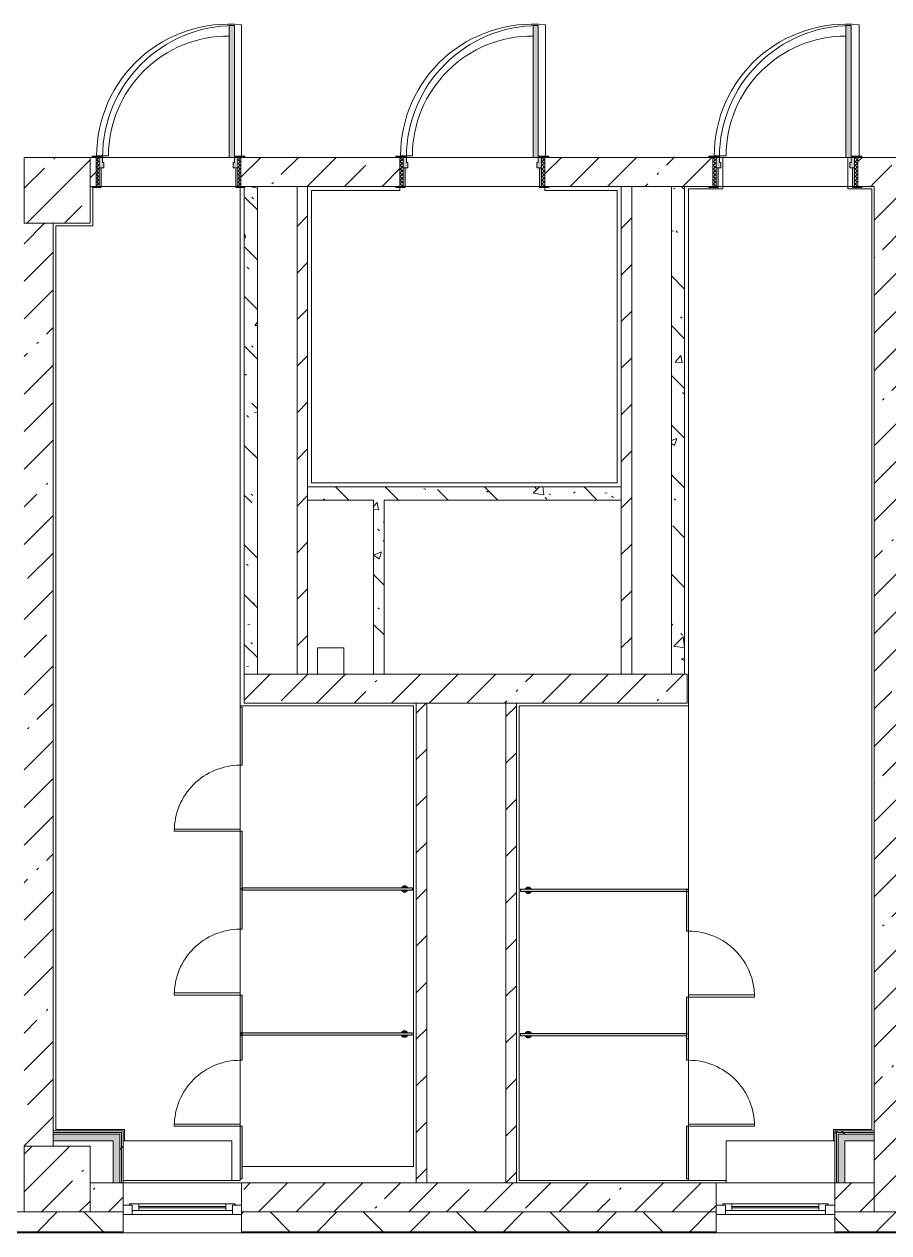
# Model space of a CAD drawing. Header units: millimetres. Extents: x 81094 to 272713, y -8553 to 29000.
# Drawn here: x 211113 to 217673, y -258 to 8910 of the extents above; entities that cross this region are included whole.
import ezdxf

# ---------------------------------------------------------------- set-up
doc = ezdxf.new("R2010")
doc.units = ezdxf.units.MM
for name, color, linetype, lineweight, true_color in [('A-DOOR-4', 7, 'Continuous', 5, 0xe2e2e2), ('A-DOOR-5', 7, 'Continuous', 5, 0xaaaaaa), ('A-DOOR-FRAM-2', 7, 'Continuous', 5, 0xe2e2e2), ('A-DOOR-FRAM-4', 7, 'Continuous', 5, 0xaaaaaa), ('A-FLOR-1', 7, 'Continuous', 5, 0xaaaaaa), ('A-GENM-4', 7, 'Continuous', 5, 0xe2ddcd), ('I-WALL-1', 7, 'Continuous', 5, 0xe7e7e7), ('I-WALL-2', 7, 'Continuous', 9, 0xe7e7e7), ('I-WALL-5', 7, 'Continuous', 5, 0x787878)]:
    doc.layers.add(name, color=color, linetype=linetype, lineweight=lineweight, true_color=true_color)
for name, color, linetype, lineweight in [('A-DOOR-6', 7, 'Continuous', 5), ('A-GENM-2', 7, 'Continuous', 5), ('A-GLAZ-3', 7, 'Continuous', 5), ('A-WALL', 7, 'Continuous', 9), ('A-WALL-5', 7, 'Continuous', 5), ('I-WALL-3', 7, 'Continuous', 5), ('S-COLS-1', 7, 'Continuous', 5)]:
    doc.layers.add(name, color=color, linetype=linetype, lineweight=lineweight)
pattern_1 = [(45, (145702.9, 0), (-285.1231, 285.1231), []), (45, (145988.04, 0), (-285.1231, 285.1231), [504.031, -100.806, 16.764, -84.042])]
pattern_2 = [(45, (145702.92, 0), (-176.7767, 176.7767), [])]
pattern_3 = [(135, (145702.9, 0), (-377.1708, -377.1708), [533.4, -88.9, 17.78, -88.9]), (135, (145702.9, 376.94), (-377.1708, -377.1708), []), (50, (145702.9, 0), (637.6445, -55.7866), [66.675, -733.425]), (355, (145702.9, 0), (-123.3494, 668.699), [53.34, -586.74]), (100.451, (145756.05, -4.65), (514.299, 612.908), [56.665, -623.315]), (46.184, (145702.9, 177.8), (948.7764, -147.15), [100.012, -1100.137]), (96.636, (145782, 165.5), (830.909, 865.997), [84.998, -934.973]), (351.184, (145702.9, 177.8), (830.918, 865.988), [80.01, -880.11]), (21, (145791.8, 133.35), (530.6506, -357.9283), [66.675, -733.425]), (326, (145791.8, 133.35), (216.308, 644.6585), [53.34, -586.74]), (71.451, (145836.04, 103.5), (746.9596, 286.7243), [56.665, -623.315]), (37.5, (145702.92, 0), (10.8105, 295.9426), [16.764, -562.864, 16.764, -578.866, -588.962]), (37.5, (145702.92, 0), (10.8105, 295.9426), [-1175.258, 16.764, -572.198]), (7.5, (145702.9, 0), (233.8692, 350.6318), [16.764, -322.834, 16.764, -549.529, -224.472]), (7.5, (145702.9, 0), (233.8692, 350.6318), [-905.891, 16.764, -207.708]), (327.5, (145504.67, 0), (474.5678, -20.0513), [16.764, -205.486, 16.764, -676.656, -920.115]), (327.5, (145504.67, 0), (474.5678, -20.0513), [-915.67, 16.764, -903.351]), (317.5, (145415.77, 0), (518.4522, 88.9934), [16.764, -272.161, 16.764, -443.738, -653.415]), (317.5, (145415.77, 0), (518.4522, 88.9934), [-749.427, 16.764, -636.651])]
pattern_4 = [(135, (1751.41, 174.685), (-14.14214, -14.14214), []), (225, (1751.41, 174.685), (14.14214, -14.14214), [])]
pattern_5 = [(45, (-371.384, 174.685), (-14.1421, 14.1421), []), (135, (-371.384, 174.685), (-14.1421, -14.1421), [])]
pattern_6 = [(45, (145702.9, 0), (-530.33, 530.33), []), (135, (145702.9, 0), (-530.33, -530.33), [])]

# ---------------------------------------------------------------- blocks, each defined once
blk = doc.blocks.new('BSC_Колонна _Прямоугольная - 500х500-V53-2_7_3_птичка')
at = {"layer": 'S-COLS-1'}
h = blk.add_hatch(dxfattribs=at)
h.set_pattern_fill('FP_71', color=256, style=0, pattern_type=2)
h.set_pattern_definition([(45, (-65660, -150), (-285.1231, 285.1231), []), (45, (-65374.88, -150), (-285.1231, 285.1231), [504.031, -100.806, 16.764, -84.042])])
h.paths.add_polyline_path([(-21.8, -250), (250, -250), (250, 250), (-250, 250), (-250, -250)])
for p, q in [((250, 250), (-250, 250)), ((-250, 250), (-250, -250)), ((250, -250), (250, 250)), ((-250, -250), (250, -250))]:
    blk.add_line(p, q, dxfattribs=at)
blk = doc.blocks.new('BSC_Колонна _Прямоугольная - 500х500-V56-2_7_3_птичка')
at = {"layer": 'S-COLS-1'}
h = blk.add_hatch(dxfattribs=at)
h.set_pattern_fill('FP_74', color=256, style=0, pattern_type=2)
h.set_pattern_definition([(45, (-65660, -7650), (-285.1231, 285.1231), []), (45, (-65374.88, -7650), (-285.1231, 285.1231), [504.031, -100.806, 16.764, -84.042])])
h.paths.add_polyline_path([(-21.8, -250), (250, -250), (250, 250), (-250, 250), (-250, -250)])
for p, q in [((250, 250), (-250, 250)), ((-250, 250), (-250, -250)), ((250, -250), (250, 250)), ((-250, -250), (250, -250))]:
    blk.add_line(p, q, dxfattribs=at)
blk = doc.blocks.new('120_Окно_СКБ_1Ст - 120_Окно_СКБ_1Ст 900х2500_h_-22445987-2_7_3_птичка')
at = {"layer": 'A-GLAZ-3'}
for p, q in [((-450, -127), (-450, -57)), ((-450, -57), (-380, -57)), ((450, -57), (-450, -57)), ((-380, -57), (-380, -127)), ((380, -87), (-380, -87)), ((-380, -87), (-380, -127)), ((-330, -137), (-330, -87)), ((330, -137), (330, -87)), ((380, -127), (380, -57)), ((380, -57), (450, -57)), ((380, -127), (380, -87)), ((450, -57), (450, -127)), ((-380, -127), (-450, -127)), ((-450, -127), (-400, -127)), ((-380, -127), (-400, -127)), ((-400, -127), (-400, -137)), ((-400, -137), (400, -137)), ((400, -137), (-400, -137)), ((-330, -107), (330, -107)), ((330, -117), (-330, -117)), ((450, -127), (380, -127)), ((400, -127), (380, -127)), ((400, -127), (450, -127)), ((400, -137), (400, -127))]:
    blk.add_line(p, q, dxfattribs=at)
blk = doc.blocks.new('110_Дверь_СКБ_1Ст_Внутренняя1 - Д-4_1 1100x2100h_ОО_туалет для мальч_ и дев_-32102845-2_7_3_птичка')
at = {"layer": 'A-DOOR-4'}
h = blk.add_hatch(color=256, dxfattribs=at)
h.paths.add_polyline_path([(537.5, 30), (537.5, 110), (512.5, 110), (512.5, 70), (502.5, 70), (502.5, 30)])
h.paths.add_polyline_path([(-477.5, 30), (-477.5, 70), (-487.5, 70), (-487.5, 110), (-512.5, 110), (-512.5, 30)])
at = {"layer": 'A-DOOR-5'}
h = blk.add_hatch(dxfattribs=at)
h.set_pattern_fill('FP_115', color=256, style=0, pattern_type=2)
h.set_pattern_definition(pattern_4)
h.paths.add_polyline_path([(562.5, -110), (562.5, 110), (537.5, 110), (537.5, -110)])
at = {"layer": 'A-DOOR-FRAM-2'}
for points in [[(472.5, 110), (512.5, 110), (512.5, 1110), (472.5, 1110), (472.5, 538.8)], [(-497.5, 110), (-497.5, 118), (-567.5, 118), (-567.5, 110)], [(592.5, 110), (592.5, 118), (522.5, 118), (522.5, 110)], [(-497.5, -110), (-497.5, 30), (-512.5, 30), (-512.5, -110)], [(537.5, -110), (537.5, 30), (522.5, 30), (522.5, -110)], [(-497.5, -118), (-497.5, -110), (-567.5, -110), (-567.5, -118)], [(592.5, -118), (592.5, -110), (522.5, -110), (522.5, -118)]]:
    blk.add_hatch(color=256, dxfattribs=at).paths.add_polyline_path(points)
at = {"layer": 'A-DOOR-FRAM-4'}
h = blk.add_hatch(dxfattribs=at)
h.set_pattern_fill('FP_116', color=256, style=0, pattern_type=2)
h.set_pattern_definition(pattern_5)
h.paths.add_polyline_path([(-512.5, -110), (-512.5, 110), (-537.5, 110), (-537.5, -110)])
at = {"layer": 'A-DOOR-5'}
for p, q in [((512.5, 1110), (472.5, 1110)), ((472.5, 1110), (472.5, 110)), ((512.5, 110), (512.5, 1110)), ((472.5, 110), (512.5, 110))]:
    blk.add_line(p, q, dxfattribs=at)
blk.add_arc((512.5, 110), 1000, 90, 180, dxfattribs=at)
at = {"layer": 'A-DOOR-FRAM-4'}
for p, q in [((-497.5, 118), (-567.5, 118)), ((-567.5, 118), (-567.5, 110)), ((-567.5, 110), (-497.5, 110)), ((-512.5, 110), (-537.5, 110)), ((-537.5, 110), (-537.5, -110)), ((-487.5, 110), (-512.5, 110)), ((-512.5, 110), (-512.5, 30)), ((-512.5, -110), (-512.5, 110)), ((-497.5, 110), (-512.5, 110)), ((-512.5, 110), (-512.5, 109)), ((-512.5, 109), (-497.5, 109)), ((-497.5, 110), (-497.5, 118)), ((-497.5, 109), (-497.5, 110)), ((-487.5, 70), (-487.5, 110)), ((512.5, 110), (512.5, 70)), ((537.5, 110), (512.5, 110)), ((592.5, 118), (522.5, 118)), ((522.5, 118), (522.5, 110)), ((537.5, 110), (522.5, 110)), ((522.5, 110), (522.5, 109)), ((522.5, 110), (592.5, 110)), ((522.5, 109), (537.5, 109)), ((537.5, 30), (537.5, 110)), ((562.5, 110), (537.5, 110)), ((537.5, 110), (537.5, -110)), ((537.5, 109), (537.5, 110)), ((562.5, -110), (562.5, 110)), ((592.5, 110), (592.5, 118)), ((-512.5, 30), (-477.5, 30)), ((-497.5, 30), (-512.5, 30)), ((-512.5, 30), (-512.5, -110)), ((-497.5, -110), (-497.5, 30)), ((-477.5, 70), (-487.5, 70)), ((-477.5, 30), (-477.5, 70)), ((512.5, 70), (502.5, 70)), ((502.5, 70), (502.5, 30)), ((502.5, 30), (537.5, 30)), ((537.5, 30), (522.5, 30)), ((522.5, 30), (522.5, -110)), ((537.5, -110), (537.5, 30)), ((-497.5, -110), (-567.5, -110)), ((-567.5, -110), (-567.5, -118)), ((-567.5, -118), (-497.5, -118)), ((-537.5, -110), (-512.5, -110)), ((-512.5, -110), (-497.5, -110)), ((-497.5, -118), (-497.5, -110)), ((522.5, -110), (537.5, -110)), ((592.5, -110), (522.5, -110)), ((522.5, -110), (522.5, -118)), ((522.5, -118), (592.5, -118)), ((537.5, -110), (562.5, -110)), ((592.5, -118), (592.5, -110))]:
    blk.add_line(p, q, dxfattribs=at)
blk = doc.blocks.new('110_Дверь_СКБ_1Ст_Внутренняя1 - Д-4 1100x2100h_су мгн-31586709-2_7_3_птичка')
at = {"layer": 'A-DOOR-4'}
h = blk.add_hatch(color=256, dxfattribs=at)
h.paths.add_polyline_path([(537.5, 30), (537.5, 110), (512.5, 110), (512.5, 70), (502.5, 70), (502.5, 30)])
h.paths.add_polyline_path([(-477.5, 30), (-477.5, 70), (-487.5, 70), (-487.5, 110), (-512.5, 110), (-512.5, 30)])
at = {"layer": 'A-DOOR-5'}
h = blk.add_hatch(dxfattribs=at)
h.set_pattern_fill('FP_115', color=256, style=0, pattern_type=2)
h.set_pattern_definition(pattern_4)
h.paths.add_polyline_path([(562.5, -110), (562.5, 110), (537.5, 110), (537.5, -110), (550.3, -110)])
at = {"layer": 'A-DOOR-FRAM-2'}
for points in [[(472.5, 110), (512.5, 110), (512.5, 1110), (472.5, 1110), (472.5, 538.8)], [(-497.5, 110), (-497.5, 118), (-567.5, 118), (-567.5, 110)], [(522.5, 110), (592.5, 110), (592.5, 118), (522.5, 118)], [(-497.5, -110), (-497.5, 30), (-512.5, 30), (-512.5, -110)], [(537.5, -110), (537.5, 30), (522.5, 30), (522.5, -110)], [(-497.5, -118), (-497.5, -110), (-567.5, -110), (-567.5, -118)], [(522.5, -118), (592.5, -118), (592.5, -110), (522.5, -110)]]:
    blk.add_hatch(color=256, dxfattribs=at).paths.add_polyline_path(points)
at = {"layer": 'A-DOOR-FRAM-4'}
h = blk.add_hatch(dxfattribs=at)
h.set_pattern_fill('FP_116', color=256, style=0, pattern_type=2)
h.set_pattern_definition(pattern_5)
h.paths.add_polyline_path([(-512.5, -110), (-512.5, 110), (-537.5, 110), (-537.5, -110)])
at = {"layer": 'A-DOOR-5'}
for p, q in [((512.5, 1110), (472.5, 1110)), ((472.5, 1110), (472.5, 110)), ((512.5, 110), (512.5, 1110)), ((472.5, 110), (512.5, 110))]:
    blk.add_line(p, q, dxfattribs=at)
blk.add_arc((512.5, 110), 1000, 90, 180, dxfattribs=at)
at = {"layer": 'A-DOOR-FRAM-4'}
for p, q in [((-497.5, 118), (-567.5, 118)), ((-567.5, 118), (-567.5, 110)), ((-567.5, 110), (-497.5, 110)), ((-512.5, 110), (-537.5, 110)), ((-537.5, 110), (-537.5, -110)), ((-487.5, 110), (-512.5, 110)), ((-512.5, 110), (-512.5, 30)), ((-512.5, -110), (-512.5, 110)), ((-497.5, 110), (-512.5, 110)), ((-512.5, 110), (-512.5, 109)), ((-512.5, 109), (-497.5, 109)), ((-497.5, 110), (-497.5, 118)), ((-497.5, 109), (-497.5, 110)), ((-487.5, 70), (-487.5, 110)), ((512.5, 110), (512.5, 70)), ((537.5, 110), (512.5, 110)), ((592.5, 118), (522.5, 118)), ((522.5, 118), (522.5, 110)), ((537.5, 110), (522.5, 110)), ((522.5, 110), (522.5, 109)), ((522.5, 110), (592.5, 110)), ((522.5, 109), (537.5, 109)), ((537.5, 30), (537.5, 110)), ((562.5, 110), (537.5, 110)), ((537.5, 110), (537.5, -110)), ((537.5, 109), (537.5, 110)), ((562.5, -110), (562.5, 110)), ((592.5, 110), (592.5, 118)), ((-512.5, 30), (-477.5, 30)), ((-497.5, 30), (-512.5, 30)), ((-512.5, 30), (-512.5, -110)), ((-497.5, -110), (-497.5, 30)), ((-477.5, 70), (-487.5, 70)), ((-477.5, 30), (-477.5, 70)), ((512.5, 70), (502.5, 70)), ((502.5, 70), (502.5, 30)), ((502.5, 30), (537.5, 30)), ((537.5, 30), (522.5, 30)), ((522.5, 30), (522.5, -110)), ((537.5, -110), (537.5, 30)), ((-497.5, -110), (-567.5, -110)), ((-567.5, -110), (-567.5, -118)), ((-567.5, -118), (-497.5, -118)), ((-537.5, -110), (-512.5, -110)), ((-512.5, -110), (-497.5, -110)), ((-497.5, -118), (-497.5, -110)), ((522.5, -110), (537.5, -110)), ((592.5, -110), (522.5, -110)), ((522.5, -110), (522.5, -118)), ((522.5, -118), (592.5, -118)), ((537.5, -110), (562.5, -110)), ((592.5, -118), (592.5, -110))]:
    blk.add_line(p, q, dxfattribs=at)
blk = doc.blocks.new('131_Сантехническая перегородка_Дверь_ поз_4 - СД-1-V175-2_7_3_птичка')
at = {"layer": 'A-GENM-4'}
for points in [[(-190, -8), (250, -8), (250, 8), (-190, 8)], [(750, -8), (1190, -8), (1190, 8), (750, 8)]]:
    blk.add_hatch(color=256, dxfattribs=at).paths.add_polyline_path(points)
at = {"layer": 'A-DOOR-6'}
for p, q in [((266, 508), (250, 508)), ((250, 8), (250, 508)), ((266, 8), (266, 508)), ((266, 8), (250, 8))]:
    blk.add_line(p, q, dxfattribs=at)
blk.add_arc((250, 8), 500, 360, 90, dxfattribs=at)
at = {"layer": 'A-GENM-2'}
for p, q in [((250, 8), (-190, 8)), ((-190, 8), (-190, -8)), ((250, -8), (250, 8)), ((1190, 8), (750, 8)), ((750, 8), (750, -8)), ((1190, -8), (1190, 8)), ((-190, -8), (250, -8)), ((750, -8), (1190, -8))]:
    blk.add_line(p, q, dxfattribs=at)
blk = doc.blocks.new('131_Сантехническая перегородка_Дверь - СД-1-V176-2_7_3_птичка')
at = {"layer": 'A-GENM-4'}
for points in [[(0, -8), (317.3, -8), (317.3, 8), (0, 8)], [(817.3, 8), (817.3, -8), (1134.7, -8), (1134.7, 8)]]:
    blk.add_hatch(color=256, dxfattribs=at).paths.add_polyline_path(points)
at = {"layer": 'A-DOOR-6'}
for p, q in [((333.3, -8), (317.3, -8)), ((317.3, -8), (317.3, -508)), ((333.3, -8), (333.3, -508)), ((333.3, -508), (317.3, -508))]:
    blk.add_line(p, q, dxfattribs=at)
blk.add_arc((317.3, -8), 500, 270, 0, dxfattribs=at)
at = {"layer": 'A-GENM-2'}
for p, q in [((317.3, 8), (0, 8)), ((0, 8), (0, -8)), ((317.3, -8), (317.3, 8)), ((1134.7, 8), (817.3, 8)), ((817.3, 8), (817.3, -8)), ((1134.7, -8), (1134.7, 8)), ((0, -8), (317.3, -8)), ((817.3, -8), (1134.7, -8))]:
    blk.add_line(p, q, dxfattribs=at)
blk = doc.blocks.new('131_Сантехническая перегородка_Дверь - СД-1-V177-2_7_3_птичка')
at = {"layer": 'A-GENM-4'}
for points in [[(0, -8), (305.2, -8), (305.2, 8), (0, 8)], [(805.2, -8), (1110.4, -8), (1110.4, 8), (805.2, 8)]]:
    blk.add_hatch(color=256, dxfattribs=at).paths.add_polyline_path(points)
at = {"layer": 'A-DOOR-6'}
for p, q in [((321.2, 508), (305.2, 508)), ((305.2, 8), (305.2, 508)), ((321.2, 8), (321.2, 508)), ((321.2, 8), (305.2, 8))]:
    blk.add_line(p, q, dxfattribs=at)
blk.add_arc((305.2, 8), 500, 360, 90, dxfattribs=at)
at = {"layer": 'A-GENM-2'}
for p, q in [((305.2, 8), (0, 8)), ((0, 8), (0, -8)), ((305.2, -8), (305.2, 8)), ((1110.4, 8), (805.2, 8)), ((805.2, 8), (805.2, -8)), ((1110.4, -8), (1110.4, 8)), ((0, -8), (305.2, -8)), ((805.2, -8), (1110.4, -8))]:
    blk.add_line(p, q, dxfattribs=at)
blk = doc.blocks.new('131_Сантехническая перегородка_Дверь_сдвиг_ - СД-1-V178-2_7_3_птичка')
at = {"layer": 'A-GENM-4'}
for points in [[(0, -8), (400, -8), (400, 8), (0, 8)], [(900, -8), (1100, -8), (1100, 8), (900, 8)]]:
    blk.add_hatch(color=256, dxfattribs=at).paths.add_polyline_path(points)
at = {"layer": 'A-DOOR-6'}
for p, q in [((416, 508), (400, 508)), ((400, 8), (400, 508)), ((416, 8), (416, 508)), ((416, 8), (400, 8))]:
    blk.add_line(p, q, dxfattribs=at)
blk.add_arc((400, 8), 500, 360, 90, dxfattribs=at)
at = {"layer": 'A-GENM-2'}
for p, q in [((400, 8), (0, 8)), ((0, 8), (0, -8)), ((400, -8), (400, 8)), ((1100, 8), (900, 8)), ((900, 8), (900, -8)), ((1100, -8), (1100, 8)), ((0, -8), (400, -8)), ((900, -8), (1100, -8))]:
    blk.add_line(p, q, dxfattribs=at)
blk = doc.blocks.new('131_Сантехническая перегородка_Дверь_сдвиг_ - СД-1-V179-2_7_3_птичка')
at = {"layer": 'A-GENM-4'}
for points in [[(0, -8), (400, -8), (400, 8), (0, 8)], [(900, 8), (900, -8), (1100, -8), (1100, 8)]]:
    blk.add_hatch(color=256, dxfattribs=at).paths.add_polyline_path(points)
at = {"layer": 'A-DOOR-6'}
for p, q in [((416, -8), (400, -8)), ((400, -8), (400, -508)), ((416, -8), (416, -508)), ((416, -508), (400, -508))]:
    blk.add_line(p, q, dxfattribs=at)
blk.add_arc((400, -8), 500, 270, 0, dxfattribs=at)
at = {"layer": 'A-GENM-2'}
for p, q in [((400, 8), (0, 8)), ((0, 8), (0, -8)), ((400, -8), (400, 8)), ((1100, 8), (900, 8)), ((900, 8), (900, -8)), ((1100, -8), (1100, 8)), ((0, -8), (400, -8)), ((900, -8), (1100, -8))]:
    blk.add_line(p, q, dxfattribs=at)
blk = doc.blocks.new('131_Сантехническая перегородка - СП-4-V180-2_7_3_птичка')
at = {"layer": 'A-GENM-4'}
blk.add_hatch(color=256, dxfattribs=at).paths.add_polyline_path([(1330, -8), (1330, 8), (55.2, 8), (55.2, -8), (227.5, -8)])
at = {"layer": 'A-GENM-2'}
for p, q in [((1330, 8), (55.2, 8)), ((55.2, 8), (55.2, -8)), ((1330, -8), (1330, 8)), ((55.2, -8), (1330, -8))]:
    blk.add_line(p, q, dxfattribs=at)
at = {"layer": 'A-GENM-2', "flags": 128}
for points in [[(126.7, 8), (126.3, 8.5), (126, 9), (125.6, 9.5), (125.2, 9.9), (124.8, 10.4), (124.4, 10.8), (123.9, 11.2), (123.5, 11.6), (123, 12), (122.5, 12.3), (122, 12.7), (121.5, 13), (121, 13.3), (120.5, 13.6), (119.9, 13.8), (119.4, 14), (118.8, 14.3), (118.2, 14.4), (117.6, 14.6), (117, 14.7), (116.5, 14.9), (115.9, 14.9), (115.3, 15), (114.7, 15.1), (114.1, 15.1), (113.5, 15.1), (112.8, 15), (112.2, 15), (111.7, 14.9), (111.1, 14.8), (110.5, 14.7), (109.9, 14.5), (109.3, 14.4), (108.7, 14.2), (108.2, 13.9), (107.6, 13.7), (107.1, 13.4), (106.5, 13.2), (106, 12.9), (105.5, 12.5), (105, 12.2), (104.5, 11.8), (104.1, 11.4), (103.6, 11), (103.2, 10.6), (102.8, 10.2), (102.4, 9.7), (102, 9.3), (101.6, 8.8), (101.3, 8.3), (101.1, 8)], [(101.1, -8), (101.4, -8.5), (101.8, -9), (102.2, -9.5), (102.6, -9.9), (103, -10.4), (103.4, -10.8), (103.8, -11.2), (104.3, -11.6), (104.7, -12), (105.2, -12.3), (105.7, -12.7), (106.2, -13), (106.8, -13.3), (107.3, -13.6), (107.9, -13.8), (108.4, -14), (109, -14.3), (109.6, -14.4), (110.1, -14.6), (110.7, -14.7), (111.3, -14.9), (111.9, -14.9), (112.5, -15), (113.1, -15.1), (113.7, -15.1), (114.3, -15.1), (114.9, -15), (115.5, -15), (116.1, -14.9), (116.7, -14.8), (117.3, -14.7), (117.9, -14.5), (118.5, -14.4), (119, -14.2), (119.6, -13.9), (120.2, -13.7), (120.7, -13.4), (121.2, -13.2), (121.7, -12.9), (122.3, -12.5), (122.7, -12.2), (123.2, -11.8), (123.7, -11.4), (124.1, -11), (124.6, -10.6), (125, -10.2), (125.4, -9.7), (125.8, -9.3), (126.1, -8.8), (126.5, -8.3), (126.7, -8)]]:
    blk.add_lwpolyline(points, dxfattribs=at)
at = {"layer": 'A-GENM-2'}
for radius, start, end in [(24.6, 19.91127, 160.08873), (17.6, 45, 135), (17.6, 45, 135), (15.1, 45, 135), (24.6, 199.91127, 340.08873), (17.6, 225, 315), (17.6, 225, 315), (15.1, 225, 315)]:
    blk.add_arc((113.9, 0), radius, start, end, dxfattribs=at)
blk = doc.blocks.new('131_Сантехническая перегородка - СП-4-V181-2_7_3_птичка')
at = {"layer": 'A-GENM-4'}
blk.add_hatch(color=256, dxfattribs=at).paths.add_polyline_path([(1330, -8), (1330, 8), (71.3, 8), (71.3, -8), (243.6, -8)])
at = {"layer": 'A-GENM-2'}
for p, q in [((1330, 8), (71.3, 8)), ((71.3, 8), (71.3, -8)), ((1330, -8), (1330, 8)), ((71.3, -8), (1330, -8))]:
    blk.add_line(p, q, dxfattribs=at)
at = {"layer": 'A-GENM-2', "flags": 128}
for points in [[(142.8, 8), (142.5, 8.5), (142.1, 9), (141.8, 9.5), (141.4, 9.9), (141, 10.4), (140.5, 10.8), (140.1, 11.2), (139.6, 11.6), (139.2, 12), (138.7, 12.3), (138.2, 12.7), (137.7, 13), (137.1, 13.3), (136.6, 13.6), (136.1, 13.8), (135.5, 14), (134.9, 14.3), (134.4, 14.4), (133.8, 14.6), (133.2, 14.7), (132.6, 14.9), (132, 14.9), (131.4, 15), (130.8, 15.1), (130.2, 15.1), (129.6, 15.1), (129, 15), (128.4, 15), (127.8, 14.9), (127.2, 14.8), (126.6, 14.7), (126, 14.5), (125.4, 14.4), (124.9, 14.2), (124.3, 13.9), (123.8, 13.7), (123.2, 13.4), (122.7, 13.2), (122.2, 12.9), (121.7, 12.5), (121.2, 12.2), (120.7, 11.8), (120.2, 11.4), (119.8, 11), (119.3, 10.6), (118.9, 10.2), (118.5, 9.7), (118.1, 9.3), (117.8, 8.8), (117.4, 8.3), (117.3, 8)], [(117.3, -8), (117.6, -8.5), (117.9, -9), (118.3, -9.5), (118.7, -9.9), (119.1, -10.4), (119.5, -10.8), (120, -11.2), (120.4, -11.6), (120.9, -12), (121.4, -12.3), (121.9, -12.7), (122.4, -13), (122.9, -13.3), (123.5, -13.6), (124, -13.8), (124.6, -14), (125.1, -14.3), (125.7, -14.4), (126.3, -14.6), (126.9, -14.7), (127.5, -14.9), (128.1, -14.9), (128.7, -15), (129.3, -15.1), (129.9, -15.1), (130.5, -15.1), (131.1, -15), (131.7, -15), (132.3, -14.9), (132.9, -14.8), (133.4, -14.7), (134, -14.5), (134.6, -14.4), (135.2, -14.2), (135.7, -13.9), (136.3, -13.7), (136.8, -13.4), (137.4, -13.2), (137.9, -12.9), (138.4, -12.5), (138.9, -12.2), (139.4, -11.8), (139.8, -11.4), (140.3, -11), (140.7, -10.6), (141.1, -10.2), (141.5, -9.7), (141.9, -9.3), (142.3, -8.8), (142.6, -8.3), (142.8, -8)]]:
    blk.add_lwpolyline(points, dxfattribs=at)
at = {"layer": 'A-GENM-2'}
for radius, start, end in [(24.6, 19.91127, 160.08873), (17.6, 45, 135), (17.6, 45, 135), (15.1, 45, 135), (24.6, 199.91127, 340.08873), (17.6, 225, 315), (17.6, 225, 315), (15.1, 225, 315)]:
    blk.add_arc((130, 0), radius, start, end, dxfattribs=at)
blk = doc.blocks.new('131_Сантехническая перегородка - СП-4-V182-2_7_3_птичка')
at = {"layer": 'A-GENM-4'}
blk.add_hatch(color=256, dxfattribs=at).paths.add_polyline_path([(1330, 8), (39.9, 8), (39.9, -8), (1330, -8)])
at = {"layer": 'A-GENM-2'}
for p, q in [((1330, 8), (39.9, 8)), ((39.9, 8), (39.9, -8)), ((1330, -8), (1330, 8)), ((39.9, -8), (1330, -8))]:
    blk.add_line(p, q, dxfattribs=at)
at = {"layer": 'A-GENM-2', "flags": 128}
for points in [[(111.4, 8), (111, 8.5), (110.7, 9), (110.3, 9.5), (109.9, 9.9), (109.5, 10.4), (109.1, 10.8), (108.6, 11.2), (108.2, 11.6), (107.7, 12), (107.2, 12.3), (106.7, 12.7), (106.2, 13), (105.7, 13.3), (105.2, 13.6), (104.6, 13.8), (104, 14), (103.5, 14.3), (102.9, 14.4), (102.3, 14.6), (101.7, 14.7), (101.1, 14.9), (100.6, 14.9), (100, 15), (99.4, 15.1), (98.7, 15.1), (98.1, 15.1), (97.5, 15), (96.9, 15), (96.3, 14.9), (95.8, 14.8), (95.2, 14.7), (94.6, 14.5), (94, 14.4), (93.4, 14.2), (92.9, 13.9), (92.3, 13.7), (91.8, 13.4), (91.2, 13.2), (90.7, 12.9), (90.2, 12.5), (89.7, 12.2), (89.2, 11.8), (88.8, 11.4), (88.3, 11), (87.9, 10.6), (87.5, 10.2), (87.1, 9.7), (86.7, 9.3), (86.3, 8.8), (86, 8.3), (85.8, 8)], [(85.8, -8), (86.1, -8.5), (86.5, -9), (86.9, -9.5), (87.2, -9.9), (87.6, -10.4), (88.1, -10.8), (88.5, -11.2), (89, -11.6), (89.4, -12), (89.9, -12.3), (90.4, -12.7), (90.9, -13), (91.5, -13.3), (92, -13.6), (92.6, -13.8), (93.1, -14), (93.7, -14.3), (94.3, -14.4), (94.8, -14.6), (95.4, -14.7), (96, -14.9), (96.6, -14.9), (97.2, -15), (97.8, -15.1), (98.4, -15.1), (99, -15.1), (99.6, -15), (100.2, -15), (100.8, -14.9), (101.4, -14.8), (102, -14.7), (102.6, -14.5), (103.2, -14.4), (103.7, -14.2), (104.3, -13.9), (104.8, -13.7), (105.4, -13.4), (105.9, -13.2), (106.4, -12.9), (106.9, -12.5), (107.4, -12.2), (107.9, -11.8), (108.4, -11.4), (108.8, -11), (109.3, -10.6), (109.7, -10.2), (110.1, -9.7), (110.5, -9.3), (110.8, -8.8), (111.2, -8.3), (111.4, -8)]]:
    blk.add_lwpolyline(points, dxfattribs=at)
at = {"layer": 'A-GENM-2'}
for radius, start, end in [(24.6, 19.91127, 160.08873), (17.6, 45, 135), (17.6, 45, 135), (15.1, 45, 135), (24.6, 199.91127, 340.08873), (17.6, 225, 315), (17.6, 225, 315), (15.1, 225, 315)]:
    blk.add_arc((98.6, 0), radius, start, end, dxfattribs=at)
blk = doc.blocks.new('131_Сантехническая перегородка - СП-4-V183-2_7_3_птичка')
at = {"layer": 'A-GENM-4'}
blk.add_hatch(color=256, dxfattribs=at).paths.add_polyline_path([(1330, 8), (25.5, 8), (25.5, -8), (1330, -8)])
at = {"layer": 'A-GENM-2'}
for p, q in [((1330, 8), (25.5, 8)), ((25.5, 8), (25.5, -8)), ((1330, -8), (1330, 8)), ((25.5, -8), (1330, -8))]:
    blk.add_line(p, q, dxfattribs=at)
at = {"layer": 'A-GENM-2', "flags": 128}
for points in [[(97, 8), (96.7, 8.5), (96.3, 9), (95.9, 9.5), (95.5, 9.9), (95.1, 10.4), (94.7, 10.8), (94.3, 11.2), (93.8, 11.6), (93.3, 12), (92.9, 12.3), (92.4, 12.7), (91.8, 13), (91.3, 13.3), (90.8, 13.6), (90.2, 13.8), (89.7, 14), (89.1, 14.3), (88.5, 14.4), (88, 14.6), (87.4, 14.7), (86.8, 14.9), (86.2, 14.9), (85.6, 15), (85, 15.1), (84.4, 15.1), (83.8, 15.1), (83.2, 15), (82.6, 15), (82, 14.9), (81.4, 14.8), (80.8, 14.7), (80.2, 14.5), (79.6, 14.4), (79.1, 14.2), (78.5, 13.9), (77.9, 13.7), (77.4, 13.4), (76.9, 13.2), (76.4, 12.9), (75.8, 12.5), (75.3, 12.2), (74.9, 11.8), (74.4, 11.4), (74, 11), (73.5, 10.6), (73.1, 10.2), (72.7, 9.7), (72.3, 9.3), (72, 8.8), (71.6, 8.3), (71.4, 8)], [(71.4, -8), (71.8, -8.5), (72.1, -9), (72.5, -9.5), (72.9, -9.9), (73.3, -10.4), (73.7, -10.8), (74.1, -11.2), (74.6, -11.6), (75.1, -12), (75.6, -12.3), (76.1, -12.7), (76.6, -13), (77.1, -13.3), (77.6, -13.6), (78.2, -13.8), (78.7, -14), (79.3, -14.3), (79.9, -14.4), (80.5, -14.6), (81.1, -14.7), (81.6, -14.9), (82.2, -14.9), (82.8, -15), (83.4, -15.1), (84, -15.1), (84.6, -15.1), (85.2, -15), (85.8, -15), (86.4, -14.9), (87, -14.8), (87.6, -14.7), (88.2, -14.5), (88.8, -14.4), (89.4, -14.2), (89.9, -13.9), (90.5, -13.7), (91, -13.4), (91.6, -13.2), (92.1, -12.9), (92.6, -12.5), (93.1, -12.2), (93.6, -11.8), (94, -11.4), (94.5, -11), (94.9, -10.6), (95.3, -10.2), (95.7, -9.7), (96.1, -9.3), (96.5, -8.8), (96.8, -8.3), (97, -8)]]:
    blk.add_lwpolyline(points, dxfattribs=at)
at = {"layer": 'A-GENM-2'}
for radius, start, end in [(24.6, 19.91127, 160.08873), (17.6, 45, 135), (17.6, 45, 135), (15.1, 45, 135), (24.6, 199.91127, 340.08873), (17.6, 225, 315), (17.6, 225, 315), (15.1, 225, 315)]:
    blk.add_arc((84.2, 0), radius, start, end, dxfattribs=at)

msp = doc.modelspace()

# ---------------------------------------------------------------- hatches: boundary and pattern name
at = {"layer": 'A-WALL-5'}
h = msp.add_hatch(dxfattribs=at)
h.set_pattern_fill('FP_77', color=256, style=0, pattern_type=2)
h.set_pattern_definition([(45, (145702.9, 0), (-353.5534, 353.5534), []), (135, (145702.9, 0), (-353.5534, -353.5534), [])])
h.paths.add_polyline_path([(221402.9, -250), (221402.9, -100), (217262.9, -100), (217262.9, -250), (220616.3, -250)])
h.paths.add_polyline_path([(215051.2, -250), (216362.9, -250), (216362.9, -100), (212762.9, -100), (212762.9, -250), (213196.2, -250)])
h.paths.add_polyline_path([(207631.1, -250), (207762.9, -250), (207762.9, -100), (206612.9, -100), (206612.9, -250), (206703.5, -250)])
h.paths.add_polyline_path([(202612.9, -250), (202862.9, -250), (202862.9, -100), (202112.9, -100), (202112.9, -250), (202529.7, -250)])
h.paths.add_polyline_path([(204512.9, -250), (204512.9, -100), (203762.9, -100), (203762.9, -250), (203921, -250)])
h.paths.add_polyline_path([(210862.9, -250), (211862.9, -250), (211862.9, -100), (210862.9, -100)])
h.paths.add_polyline_path([(199012.9, -250), (199012.9, -100), (197612.9, -100), (197612.9, -250), (198355.9, -250)])
h.paths.add_polyline_path([(194512.9, -250), (194512.9, -100), (193112.9, -100), (193112.9, -250), (193718.3, -250)])
h.paths.add_polyline_path([(190935.7, -250), (191012.9, -250), (191012.9, -100), (190639.2, -100), (190639.2, -250)])
h.paths.add_polyline_path([(189112.9, -250), (189739.2, -250), (189739.2, -100), (188362.9, -100), (188362.9, -250), (189080.7, -250)])
h.paths.add_polyline_path([(181592.9, -250), (181592.9, -100), (180472.9, -100), (180472.9, -250), (181196.7, -250)])
h.paths.add_polyline_path([(184742.9, -250), (185262.9, -250), (185262.9, -100), (183692.9, -100), (183692.9, -250), (184443.1, -250)])
h.paths.add_polyline_path([(178877.9, -250), (179572.9, -250), (179572.9, -100), (178712.9, -100), (178712.9, -250)])
h.paths.add_polyline_path([(176559.1, -250), (176612.9, -250), (176612.9, -100), (174912.7, -100), (174912.7, -250), (176095.4, -250)])
h.paths.add_polyline_path([(167747.7, -250), (168412.9, -250), (168412.9, -100), (167312.9, -100), (167312.9, -250)])
h.paths.add_polyline_path([(162182.6, -250), (162962.9, -250), (162962.9, -100), (161812.9, -100), (161812.9, -250)])
h.paths.add_polyline_path([(163862.9, -250), (164512.9, -250), (164512.9, -100), (163862.9, -100)])
h.paths.add_polyline_path([(170512.9, -250), (172112.7, -250), (172112.7, -100), (170512.9, -100)])
h.paths.add_polyline_path([(154262.9, -250), (154262.9, -100), (150332.9, -100), (150332.9, -250), (153834.9, -250)])
h.paths.add_polyline_path([(148269.8, -250), (149432.9, -250), (149432.9, -100), (145442.9, -100), (145442.9, -250), (146414.7, -250)])
h.paths.add_polyline_path([(157362.9, -250), (158712.9, -250), (158712.9, -100), (157362.9, -100)])
at = {"layer": 'I-WALL-1'}
for points in [[(211787.9, 440.5), (211837.9, 440.5), (211837.9, 490.5), (211332.9, 490.5), (211332.9, 440.5), (211341.1, 440.5)], [(217337.9, 120), (217337.9, 440.5), (217287.9, 440.5), (217287.9, 120)]]:
    msp.add_hatch(color=256, dxfattribs=at).paths.add_polyline_path(points)
at = {"layer": 'I-WALL-2'}
for points in [[(217562.9, 440.5), (217562.9, 490.5), (217287.9, 490.5), (217287.9, 440.5), (217337.9, 440.5)], [(211837.9, 120), (211837.9, 440.5), (211787.9, 440.5), (211787.9, 120)]]:
    msp.add_hatch(color=256, dxfattribs=at).paths.add_polyline_path(points)
at = {"layer": 'I-WALL-3'}
h = msp.add_hatch(dxfattribs=at)
h.set_pattern_fill('FP_85', color=256, style=0, pattern_type=2)
h.set_pattern_definition(pattern_1)
h.paths.add_polyline_path([(213182.9, 7680), (213963.4, 7680), (213963.4, 7900), (212757.9, 7900), (212757.9, 7680), (212882.9, 7680)])
h.paths.add_polyline_path([(211657.9, 7680), (211657.9, 7900), (211612.9, 7900), (211612.9, 7680), (211627.9, 7680)])
h.paths.add_polyline_path([(217437.9, 7680), (217562.9, 7680), (217562.9, 7900), (217437.9, 7900), (217437.9, 7750.3)])
h.paths.add_polyline_path([(215722.9, 7680), (216337.9, 7680), (216337.9, 7900), (215063.4, 7900), (215063.4, 7680), (215642.9, 7680)])
h = msp.add_hatch(dxfattribs=at)
h.set_pattern_fill('FP_85', color=256, style=0, pattern_type=2)
h.set_pattern_definition(pattern_1)
h.paths.add_polyline_path([(217782.9, 120), (217782.9, 7900), (217562.9, 7900), (217562.9, 120)])
h = msp.add_hatch(dxfattribs=at)
h.set_pattern_fill('FP_89', color=256, style=0, pattern_type=2)
h.set_pattern_definition(pattern_2)
h.paths.add_polyline_path([(213262.9, 3980), (213262.9, 7680), (213182.9, 7680), (213182.9, 3980), (213196.2, 3980)])
h = msp.add_hatch(dxfattribs=at)
h.set_pattern_fill('FP_89', color=256, style=0, pattern_type=2)
h.set_pattern_definition(pattern_2)
h.paths.add_polyline_path([(215722.9, 3980), (215722.9, 7680), (215642.9, 7680), (215642.9, 3980)])
h = msp.add_hatch(dxfattribs=at)
h.set_pattern_fill('FP_85', color=256, style=0, pattern_type=2)
h.set_pattern_definition(pattern_1)
h.paths.add_polyline_path([(211112.9, 400), (211332.9, 400), (211332.9, 7400), (211112.9, 7400), (211112.9, 808.9)])
h = msp.add_hatch(dxfattribs=at)
h.set_pattern_fill('FP_85', color=256, style=0, pattern_type=2)
h.set_pattern_definition(pattern_1)
h.paths.add_polyline_path([(214767.9, 3760), (216142.9, 3760), (216142.9, 3980), (212782.9, 3980), (212782.9, 3760), (214167.9, 3760)])
h = msp.add_hatch(dxfattribs=at)
h.set_pattern_fill('FP_89', color=256, style=0, pattern_type=2)
h.set_pattern_definition(pattern_2)
h.paths.add_polyline_path([(214167.9, 120), (214167.9, 3760), (214087.9, 3760), (214087.9, 120)])
h = msp.add_hatch(dxfattribs=at)
h.set_pattern_fill('FP_89', color=256, style=0, pattern_type=2)
h.set_pattern_definition(pattern_2)
h.paths.add_polyline_path([(214847.9, 120), (214847.9, 3760), (214767.9, 3760), (214767.9, 120)])
h = msp.add_hatch(dxfattribs=at)
h.set_pattern_fill('FP_189', color=256, style=0, pattern_type=2)
h.set_pattern_definition(pattern_6)
h.paths.add_polyline_path([(211850.4, 120), (211850.4, 490.5), (211837.9, 490.5), (211837.9, 120)])
h = msp.add_hatch(dxfattribs=at)
h.set_pattern_fill('FP_189', color=256, style=0, pattern_type=2)
h.set_pattern_definition(pattern_6)
h.paths.add_polyline_path([(211862.9, 120), (211862.9, 503), (211850.4, 503), (211850.4, 120)])
h = msp.add_hatch(dxfattribs=at)
h.set_pattern_fill('FP_189', color=256, style=0, pattern_type=2)
h.set_pattern_definition(pattern_6)
h.paths.add_polyline_path([(217562.9, 503), (217562.9, 515.5), (217262.9, 515.5), (217262.9, 503), (217275.4, 503)])
h = msp.add_hatch(dxfattribs=at)
h.set_pattern_fill('FP_189', color=256, style=0, pattern_type=2)
h.set_pattern_definition(pattern_6)
h.paths.add_polyline_path([(217275.4, 120), (217275.4, 503), (217262.9, 503), (217262.9, 120)])
h = msp.add_hatch(dxfattribs=at)
h.set_pattern_fill('FP_189', color=256, style=0, pattern_type=2)
h.set_pattern_definition(pattern_6)
h.paths.add_polyline_path([(217562.9, 490.5), (217562.9, 503), (217275.4, 503), (217275.4, 490.5), (217287.9, 490.5)])
h = msp.add_hatch(dxfattribs=at)
h.set_pattern_fill('FP_85', color=256, style=0, pattern_type=2)
h.set_pattern_definition(pattern_1)
h.paths.add_polyline_path([(217370, -100), (217562.9, -100), (217562.9, 120), (217262.9, 120), (217262.9, -100)])
h.paths.add_polyline_path([(216362.9, -100), (216362.9, 120), (212762.9, 120), (212762.9, -100), (215051.2, -100)])
h.paths.add_polyline_path([(211612.9, -100), (211862.9, -100), (211862.9, 120), (211612.9, 120)])
h = msp.add_hatch(dxfattribs=at)
h.set_pattern_fill('FP_85', color=256, style=0, pattern_type=2)
h.set_pattern_definition(pattern_1)
h.paths.add_polyline_path([(221182.9, -100), (221182.9, 120), (217562.9, 120), (217562.9, -100), (220616.3, -100)])
at = {"layer": 'I-WALL-5'}
h = msp.add_hatch(dxfattribs=at)
h.set_pattern_fill('FP_98', color=256, style=0, pattern_type=2)
h.set_pattern_definition(pattern_3)
h.paths.add_polyline_path([(212882.9, 3980), (212882.9, 7680), (212787.9, 7680), (212782.9, 3980)])
h = msp.add_hatch(dxfattribs=at)
h.set_pattern_fill('FP_98', color=256, style=0, pattern_type=2)
h.set_pattern_definition(pattern_3)
h.paths.add_polyline_path([(216122.9, 3980), (216122.9, 7680), (216022.9, 7680), (216022.9, 3980)])
h = msp.add_hatch(dxfattribs=at)
h.set_pattern_fill('FP_98', color=256, style=0, pattern_type=2)
h.set_pattern_definition(pattern_3)
h.paths.add_polyline_path([(215642.9, 5300), (215642.9, 5400), (213262.9, 5400), (213262.9, 5300), (215051.2, 5300)])
h = msp.add_hatch(dxfattribs=at)
h.set_pattern_fill('FP_98', color=256, style=0, pattern_type=2)
h.set_pattern_definition(pattern_3)
h.paths.add_polyline_path([(213842.9, 3980), (213842.9, 5300), (213762.9, 5300), (213762.9, 3980)])

# ---------------------------------------------------------------- linework, layer by layer
at = {"layer": 'A-FLOR-1'}
for p, q in [((212762.5, 7910.1), (212762.5, 8905.1)), ((215067.9, 7910.1), (215067.9, 8905.1)), ((217447.9, 7910.1), (217447.9, 8905.1)), ((211662.5, 7911.1), (211752.5, 7911.1)), ((211707.9, 7900), (212667.9, 7900)), ((212707.9, 7910.1), (212762.5, 7910.1)), ((213967.9, 7911.1), (214057.9, 7911.1)), ((214013.4, 7900), (214973.4, 7900)), ((215013.4, 7910.1), (215067.9, 7910.1)), ((216347.9, 7911.1), (216437.9, 7911.1)), ((216387.9, 7900), (217347.9, 7900)), ((217347.9, 7900), (216412.9, 7900)), ((216412.9, 7900), (216412.9, 7660)), ((217362.9, 7660), (217362.9, 7900)), ((217387.9, 7910.1), (217447.9, 7910.1)), ((211632.9, 7672), (211632.9, 7380)), ((212751.9, 7672), (212751.9, 3729)), ((213963.4, 7649), (213293.9, 7649)), ((213293.9, 7649), (213293.9, 5431)), ((213963.4, 7672), (213963.4, 7649)), ((215063.4, 7649), (215063.4, 7672)), ((215611.9, 7649), (215063.4, 7649)), ((215611.9, 5431), (215611.9, 7649)), ((216412.9, 7660), (216153.9, 7660)), ((216153.9, 2347.5), (216153.9, 7660)), ((217542.9, 7660), (217362.9, 7660)), ((217542.9, 526.7), (217542.9, 7660)), ((211632.9, 7380), (211352.9, 7380)), ((211352.9, 7380), (211352.9, 526.5)), ((213293.9, 5431), (215611.9, 5431)), ((213337.9, 3980), (213337.9, 4180)), ((213337.9, 4180), (213537.9, 4180)), ((213537.9, 4180), (213537.9, 3980)), ((214067.9, 3740), (212751.9, 3740)), ((214067.9, 245), (214067.9, 3740)), ((214867.9, 3740), (214867.9, 140)), ((216153.9, 3740), (214867.9, 3740)), ((212751.9, 2789), (212751.9, 3289)), ((212751.9, 1545.2), (212751.9, 2045.2)), ((216153.9, 2030.1), (216153.9, 1530.1)), ((212751.9, 551), (212751.9, 1051)), ((216153.9, 1051), (216153.9, 551)), ((211352.9, 526.5), (211873.9, 526.5)), ((211873.9, 526.5), (211873.9, 440.5)), ((217252.4, 440.5), (217252.4, 526.7)), ((217252.4, 526.7), (217542.9, 526.7)), ((212687.9, 440.5), (211862.9, 440.5)), ((212687.9, 140), (212687.9, 440.5)), ((217262.9, 440.5), (216437.9, 440.5)), ((216437.9, 440.5), (216437.9, 120)), ((212767.9, 245), (214067.9, 245)), ((211862.9, 140), (212751.9, 140)), ((212751.9, 140), (212751.9, 151)), ((214867.9, 140), (216437.9, 140)), ((216153.9, 151), (216153.9, 140)), ((216437.9, 120), (217262.9, 120))]:
    msp.add_line(p, q, dxfattribs=at)
for centre, radius, start, end in [((212662.5, 7910.1), 1000, 84.26083, 179.9427), ((214967.9, 7910.1), 1000, 84.26083, 179.9427), ((217347.9, 7910.1), 1000, 84.26083, 179.9427), ((212662.5, 7910.1), 910, 89.65741, 179.93704), ((214967.9, 7910.1), 910, 89.65741, 179.93704), ((217347.9, 7910.1), 910, 90.00302, 179.93704)]:
    msp.add_arc(centre, radius, start, end, dxfattribs=at)
at = {"layer": 'A-WALL'}
for p, q in [((212882.9, 7680), (212787.9, 7680)), ((213262.9, 7680), (213182.9, 7680)), ((215722.9, 7680), (215642.9, 7680)), ((216122.9, 7680), (216022.9, 7680)), ((213262.9, 5400), (213262.9, 5300)), ((215642.9, 5300), (215642.9, 5400)), ((212782.9, 3980), (212882.9, 3980)), ((213182.9, 3980), (213262.9, 3980)), ((213762.9, 3980), (213842.9, 3980)), ((215642.9, 3980), (215722.9, 3980)), ((214167.9, 3760), (214087.9, 3760)), ((214847.9, 3760), (214767.9, 3760)), ((211850.4, 503), (211332.9, 503)), ((211837.9, 490.5), (211332.9, 490.5)), ((211837.9, 490.5), (211837.9, 120)), ((211850.4, 503), (211850.4, 120)), ((217275.4, 503), (217275.4, 120)), ((217275.4, 503), (217562.9, 503)), ((217287.9, 490.5), (217287.9, 120)), ((217287.9, 490.5), (217562.9, 490.5)), ((217562.9, 440.5), (217562.9, 515.5)), ((214087.9, 120), (214167.9, 120)), ((214767.9, 120), (214847.9, 120)), ((211862.9, -100), (211612.9, -100)), ((216362.9, -100), (212762.9, -100)), ((221182.9, -100), (217262.9, -100)), ((210862.9, -250), (211862.9, -250)), ((210862.9, -253), (211862.9, -253)), ((212762.9, -250), (216362.9, -250)), ((212762.9, -253), (216362.9, -253)), ((217262.9, -250), (221552.9, -250)), ((217262.9, -253), (221555.9, -253))]:
    msp.add_line(p, q, dxfattribs=at)
at = {"layer": 'A-WALL-5'}
for p, q in [((207762.9, -100), (211112.9, -100)), ((211862.9, -258), (211862.9, -100)), ((212762.9, -100), (212762.9, -258)), ((216362.9, -258), (216362.9, -100)), ((217262.9, -100), (217262.9, -258)), ((211862.9, -258), (203762.9, -258)), ((211862.9, -258), (221560.9, -258))]:
    msp.add_line(p, q, dxfattribs=at)
at = {"layer": 'I-WALL-3'}
for p, q in [((211627.9, 7900), (211612.9, 7900)), ((211707.9, 7900), (212667.9, 7900)), ((213933.4, 7900), (212787.9, 7900)), ((214013.4, 7900), (214973.4, 7900)), ((216307.9, 7900), (215093.4, 7900)), ((216387.9, 7900), (216412.9, 7900)), ((217562.9, 7900), (217467.9, 7900)), ((217952.9, 7900), (217562.9, 7900)), ((211612.9, 7680), (211627.9, 7680)), ((212717.9, 7680), (211697.9, 7680)), ((212782.9, 7672), (212782.9, 3760)), ((212882.9, 3980), (212882.9, 7680)), ((212882.9, 7680), (213182.9, 7680)), ((213182.9, 7680), (213182.9, 3980)), ((213262.9, 5400), (213262.9, 7680)), ((213262.9, 7680), (213933.4, 7680)), ((215023.4, 7680), (214003.4, 7680)), ((215093.4, 7680), (215642.9, 7680)), ((215642.9, 7680), (215642.9, 5400)), ((215722.9, 3980), (215722.9, 7680)), ((215722.9, 7680), (216022.9, 7680)), ((216022.9, 7680), (216022.9, 3980)), ((216122.9, 3980), (216122.9, 7680)), ((216122.9, 7680), (216307.9, 7680)), ((217397.9, 7680), (216377.9, 7680)), ((217467.9, 7680), (217562.9, 7680)), ((217562.9, 7680), (217562.9, 515.5)), ((211332.9, 400), (211332.9, 7400)), ((215642.9, 5400), (213262.9, 5400)), ((213262.9, 3980), (213262.9, 5300)), ((213262.9, 5300), (213762.9, 5300)), ((213762.9, 5300), (213762.9, 3980)), ((213842.9, 5300), (215642.9, 5300)), ((213842.9, 3980), (213842.9, 5300)), ((215642.9, 5300), (215642.9, 3980)), ((213182.9, 3980), (212882.9, 3980)), ((213762.9, 3980), (213262.9, 3980)), ((215642.9, 3980), (213842.9, 3980)), ((216142.9, 3980), (215722.9, 3980)), ((216142.9, 3760), (216142.9, 3980)), ((212782.9, 3760), (214087.9, 3760)), ((214087.9, 3760), (214087.9, 120)), ((214167.9, 3760), (214767.9, 3760)), ((214167.9, 120), (214167.9, 3760)), ((214767.9, 3760), (214767.9, 120)), ((214847.9, 3760), (216142.9, 3760)), ((214847.9, 120), (214847.9, 3760)), ((211862.9, 515.5), (211332.9, 515.5)), ((211862.9, 120), (211862.9, 515.5)), ((217262.9, 515.5), (217262.9, 120)), ((217562.9, 515.5), (217262.9, 515.5)), ((211332.9, 440.5), (211787.9, 440.5)), ((211787.9, 440.5), (211787.9, 120)), ((217337.9, 120), (217337.9, 440.5)), ((217337.9, 440.5), (217562.9, 440.5)), ((217562.9, -100), (217562.9, 440.5)), ((214087.9, 120), (211612.9, 120)), ((211862.9, -100), (211862.9, 120)), ((212762.9, 120), (212762.9, -100)), ((214767.9, 120), (214167.9, 120)), ((216437.9, 120), (214847.9, 120)), ((216362.9, -100), (216362.9, 120)), ((217562.9, 120), (217262.9, 120)), ((217262.9, 120), (217262.9, -100))]:
    msp.add_line(p, q, dxfattribs=at)

# ---------------------------------------------------------------- block references
at = {"layer": 'A-DOOR-5'}
for name, p in [('110_Дверь_СКБ_1Ст_Внутренняя1 - Д-4_1 1100x2100h_ОО_туалет для мальч_ и дев_-32102845-2_7_3_птичка', (212195.4, 7790)), ('110_Дверь_СКБ_1Ст_Внутренняя1 - Д-4 1100x2100h_су мгн-31586709-2_7_3_птичка', (214500.9, 7790)), ('110_Дверь_СКБ_1Ст_Внутренняя1 - Д-4_1 1100x2100h_ОО_туалет для мальч_ и дев_-32102845-2_7_3_птичка', (216875.4, 7790))]:
    msp.add_blockref(name, p, dxfattribs=at)
at = {"layer": 'A-GENM-2'}
for name, p, rotation in [('131_Сантехническая перегородка_Дверь_ поз_4 - СД-1-V175-2_7_3_птичка', (212759.9, 2539), 89.99999999997657), ('131_Сантехническая перегородка_Дверь - СД-1-V177-2_7_3_птичка', (212759.9, 1240), 89.99999999997657), ('131_Сантехническая перегородка - СП-4-V182-2_7_3_птичка', (214098.2, 2350), 180), ('131_Сантехническая перегородка_Дверь - СД-1-V176-2_7_3_птичка', (216145.9, 1212.8), 90.00000000002345), ('131_Сантехническая перегородка_Дверь_сдвиг_ - СД-1-V178-2_7_3_птичка', (212759.9, 151), 89.99999999997657), ('131_Сантехническая перегородка - СП-4-V183-2_7_3_птичка', (214082.4, 1250), 180), ('131_Сантехническая перегородка_Дверь_сдвиг_ - СД-1-V179-2_7_3_птичка', (216145.9, 151), 90.00000000002345)]:
    msp.add_blockref(name, p, dxfattribs=dict(at, rotation=rotation))
for name, p in [('131_Сантехническая перегородка - СП-4-V180-2_7_3_птичка', (214823.7, 2340)), ('131_Сантехническая перегородка - СП-4-V181-2_7_3_птичка', (214807.6, 1245.5))]:
    msp.add_blockref(name, p, dxfattribs=at)
at = {"layer": 'A-GLAZ-3', "rotation": 180}
for p in [(212312.9, -175), (216812.9, -175)]:
    msp.add_blockref('120_Окно_СКБ_1Ст - 120_Окно_СКБ_1Ст 900х2500_h_-22445987-2_7_3_птичка', p, dxfattribs=at)
at = {"layer": 'S-COLS-1'}
for name, p in [('BSC_Колонна _Прямоугольная - 500х500-V56-2_7_3_птичка', (211362.9, 7650)), ('BSC_Колонна _Прямоугольная - 500х500-V53-2_7_3_птичка', (211362.9, 150))]:
    msp.add_blockref(name, p, dxfattribs=at)

doc.saveas('drawing.dxf')
